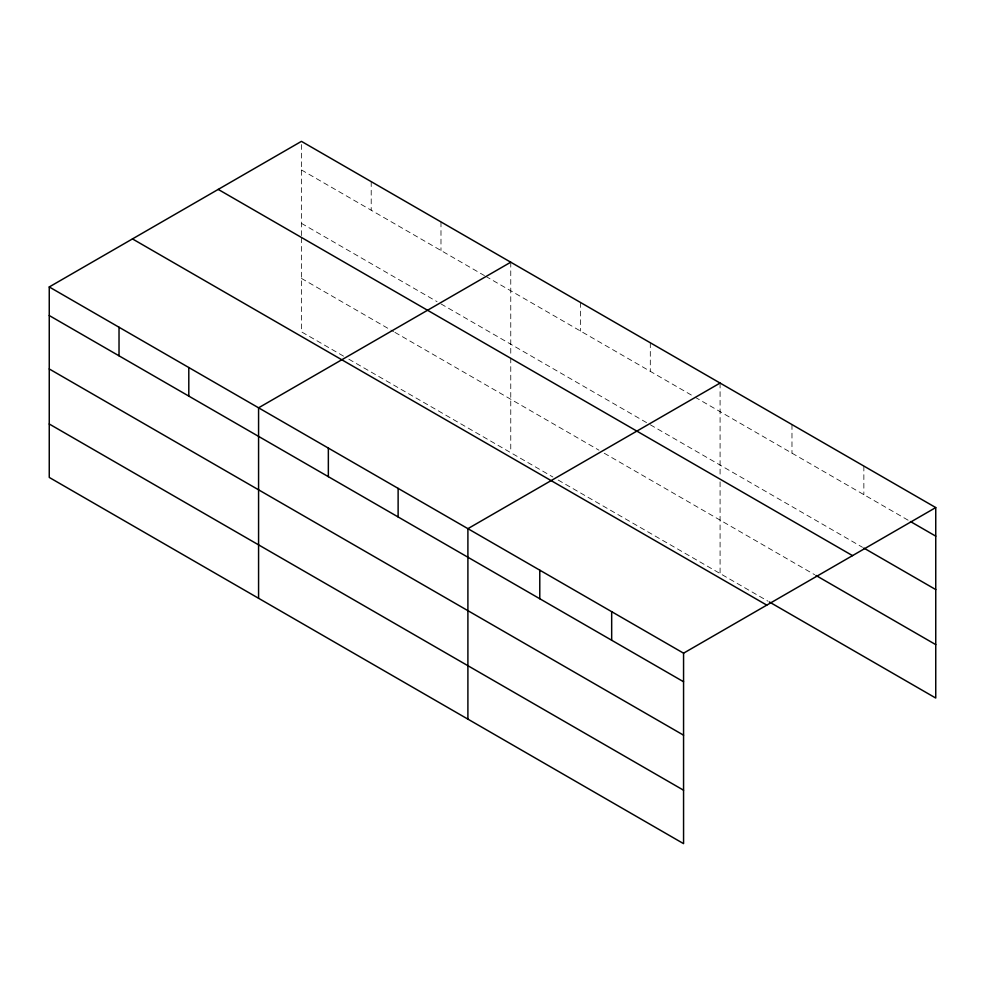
<?xml version="1.0" encoding="UTF-8"?>
<svg xmlns="http://www.w3.org/2000/svg" width="985" height="985" viewBox="0 0 985 985"><rect width="100%" height="100%" fill="white"/><g stroke="black" fill="none" stroke-linecap="round" stroke-linejoin="round"><path stroke-width="0.74" stroke-dasharray="4.92 3.69" d="M301.435 235.587L301.435 141.36M301.435 169.937L484.435 275.591M485.753 276.342L693.76 396.438M695.065 397.201L909.13 520.782M301.435 223.361L437.044 301.644M440.985 303.922L648.992 424.018M650.309 424.781L862.528 547.303M301.435 278.398L393.594 331.613M394.911 332.364L598.966 450.182M604.236 453.223L814.607 574.674M343.568 356.151L301.435 331.822L301.435 237.114M348.838 359.193L552.893 476.999M558.15 480.04L768.005 601.195M863.857 466.065L863.857 494.642M791.977 424.56L791.977 453.137M720.084 383.054L720.084 475.767M720.084 481.874L720.084 573.529M650.309 342.78L650.309 371.357M580.534 302.493L580.534 331.071M510.759 262.207L510.759 356.447M510.759 357.974L510.759 452.681M440.985 221.921L440.985 250.498M371.21 181.646L371.21 210.224"/><path stroke-width="1.48" d="M769.347 601.97L935.75 698.045L935.75 507.57L301.435 141.36L49.25 286.955L49.25 477.429L683.565 843.64L683.565 653.178L49.25 286.955M510.759 262.207L258.575 407.815L258.575 598.277M720.084 383.054L467.9 528.662L467.9 719.124M683.565 653.178L935.75 507.57M910.46 521.545L935.75 536.148M863.857 548.066L935.75 589.572M218.214 189.403L852.53 555.626M815.937 575.449L935.75 644.621M132.47 238.912L766.786 605.122M49.25 315.532L683.565 681.755M49.25 368.956L683.565 735.179M49.25 424.006L683.565 790.216M611.673 611.673L611.673 640.25M539.78 570.167L539.78 598.745M398.125 488.375L398.125 516.953M328.35 448.089L328.35 476.666M188.8 367.528L188.8 396.105M119.025 327.242L119.025 355.819"/></g></svg>
